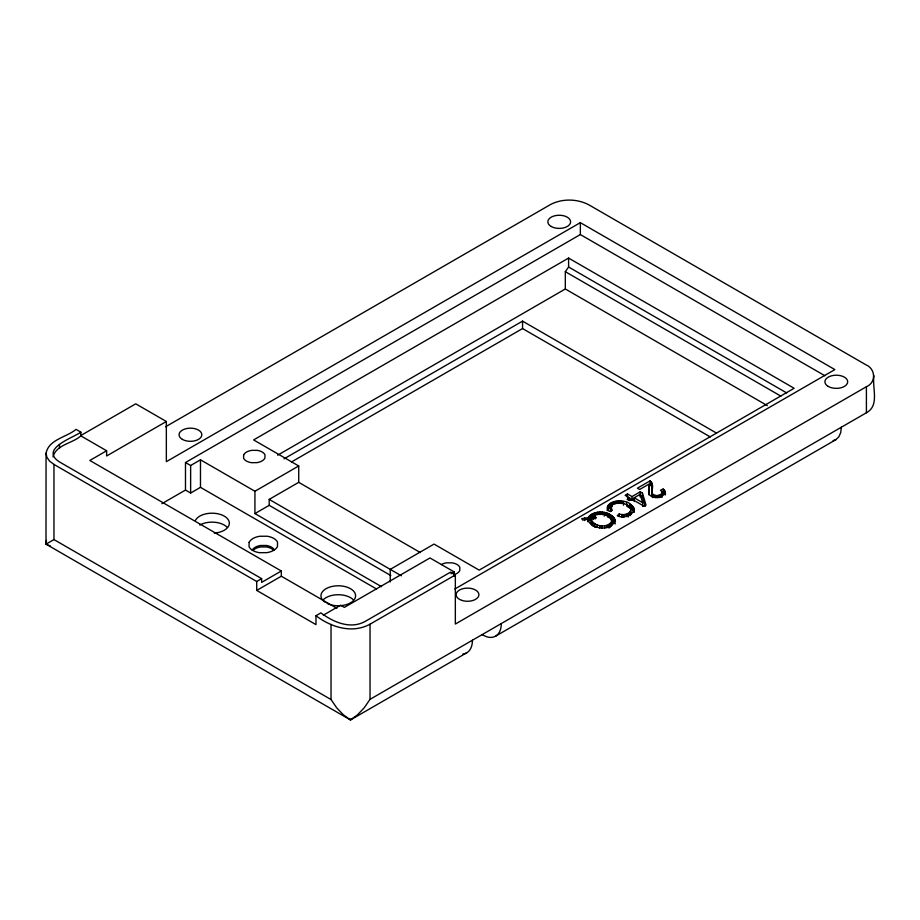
<?xml version="1.0" encoding="UTF-8"?>
<svg xmlns="http://www.w3.org/2000/svg" width="920" height="920" viewBox="0 0 920 920"><rect width="100%" height="100%" fill="white"/><g stroke="black" fill="none" stroke-linecap="round" stroke-linejoin="round"><path stroke-width="1.38" d="M472.431 640.216A27.531 15.893 60 0 1 466.808 652.774L350.485 719.946L46 544.145L46.057 453.215C48.748 439.334 66.723 437.276 76.026 429.375L80.856 432.159L80.856 435.884L106.628 450.765L106.628 455.975L166.347 421.498L166.347 461.667L580.347 222.651L834.865 369.587L454.825 589.007M630.844 509.174C630.786 514.476 623.162 515.499 619.16 513.969L617.262 515.74C623.944 519.834 640.665 512.083 630.959 504.7C625.428 498.007 602.37 500.284 609.178 511.44L612.329 510.358C606.464 500.503 628.889 500.974 630.844 509.174L630.821 514.326L629.958 515.74L629.958 512.014M630.821 514.326L630.844 512.9M46.057 453.215L46.931 457.332L49.622 461.161L53.958 464.428L53.958 539.58L331.027 699.545L336.709 707.836L343.332 714.782L350.485 719.946L350.554 718.865M648.726 494.799L649.002 484.081L639.676 489.463L637.433 488.163L650.003 480.918C655.408 484.759 650.106 492.51 652.625 497.547L651.843 490.59L652.395 485.875M648.715 494.373L649.279 485.38M50.565 546.146L46 544.145L46.448 540.408M841.351 427.225L840.707 432.618L838.787 436.897L835.739 439.76L495.684 636.111A27.037 15.605 60 0 1 487.094 636.916L482.137 634.8M611.765 520.605L611.616 525.377C614.594 514.728 597.655 510.393 591.629 517.304L591.629 519.788M165.554 426.788L550.678 204.435C562.419 198.421 577.093 198.731 588.754 204.769L865.823 364.734C875.598 368.69 876.449 382.524 866.41 386.722L455.342 624.047L455.342 574.942L450.512 572.148L365.205 621.403C350.393 629.671 333.224 622.115 320.896 612.869L315.985 615.71L315.985 624.634L256.714 590.421L256.714 581.497L53.958 464.428M53.015 456.895C56.016 444.671 72.645 443.382 80.856 435.884M610.696 510.841L611.409 509.381M591.629 517.304L595.206 516.499L596.424 517.903L591.019 518.926C593.388 526.642 607.246 528.724 611.616 521.663M652.625 493.822C654.902 497.938 666.195 494.109 660.502 490.256L663.147 489.014C671.519 497.363 646.806 501.837 648.715 490.659M588.098 517.638C594.205 509.105 611.168 510.393 615.089 520.306C611.673 531.507 590.801 529.909 587.673 519.248L582.682 520.087L581.681 518.65L588.098 517.638L588.098 521.364L592.917 517.304L592.917 513.578M874 375.797C871.861 387.63 879.922 405.536 866.41 412.758L370.035 699.338L364.297 707.698L357.627 714.713L350.485 719.946M277.667 455.193L565.317 288.983L565.317 271.688L568.594 267.007L568.594 258.083L794.121 388.274L479.147 570.124L434.033 544.088L390.241 569.376L390.241 581.934M612.237 502.435L612.237 506.149L607.671 509.76L607.671 506.034M80.856 432.159C73.588 437.632 39.422 448.672 59.202 461.771L261.636 578.645L261.636 582.371L281.325 571.009L281.325 576.219L336.881 608.293M53.958 539.58L46 544.145M81.006 435.424L135.746 403.822L166.347 421.498M106.628 450.765L89.838 460.46L281.325 571.009M161.862 503.688L185.483 490.061L185.483 462.53L580.347 234.554L824.929 375.762M185.483 462.53L190.636 465.508L200.48 459.816L254.932 491.257L298.724 465.968L298.724 482.333L420.382 552.575M568.594 258.083L253.621 439.921L298.724 465.968M185.483 490.061L190.636 493.028L200.48 487.347L376.498 588.972M284.027 458.838L522.548 321.126L716.53 433.113M291.479 461.966L522.548 328.566L710.309 436.966M390.85 575.575L269.203 505.333L269.203 499.387L298.724 482.333M254.932 491.257L254.932 513.578L269.203 505.333M256.714 581.497L261.636 578.645M256.714 590.421L281.325 576.219M323.357 615.169L340.584 605.222L344.356 607.395L429.985 557.957L454.147 571.906L454.147 576.161M451.007 573.723L454.147 571.906M315.985 615.71C331.05 627.313 352.348 633.926 370.035 624.185L455.342 574.942M629.671 497.904L627.106 499.387L629.245 500.618L631.81 499.134L644.126 506.253L646.035 505.149L642.39 493.028L640.251 491.797L632.005 496.558L627.452 493.925L625.117 495.282L629.671 497.904L629.671 500.388M634.144 501.515L634.144 497.789L640.09 494.35L642.712 502.734L642.712 506.46M627.452 493.925L627.452 497.651L632.005 500.273L634.363 498.916M833.094 440.599L835.739 439.76M626.704 506.172L632.086 509.323L634.053 512.164L634.053 508.438M568.594 267.007L786.681 392.921M565.317 271.688L780.919 396.163M565.317 288.983L767.291 405.593M645.219 506.172L642.39 496.754L640.251 495.512L640.251 491.797M634.144 497.789L642.712 502.734M269.203 499.387L401.373 575.805M254.932 513.578L381.547 586.684M615.089 524.02L613.755 521.077L610.455 518.431L610.455 514.717M652.395 489.589L651.992 486.818L650.003 484.633L650.003 480.918M664.918 490.716L664.918 494.431L663.147 492.729L663.147 489.014M661.836 495.052L662.273 496.179M591.019 518.926L591.894 525.067L591.894 521.352M611.765 524.319L611.49 519.512M649.002 487.796L649.279 489.095M866.41 386.722L866.41 412.758M665.321 491.579L665.379 494.925M664.194 489.865L664.194 493.58M662.17 491.889L662.17 496.754M661.859 493.58L661.859 497.306M660.594 494.603L660.594 497.087M658.904 495.305L658.904 497.777M657.053 495.546L657.053 498.03M655.247 495.362L655.247 497.846M653.717 494.764L653.717 497.248M652.337 484.357L652.337 488.072M651.992 483.103L651.992 486.818M652.165 487.772L652.165 491.498M652.004 492.522L652.004 496.236M651.843 490.59L651.843 494.316M651.348 482.011L651.348 485.725M650.773 481.424L650.773 485.139M648.98 488.313L648.98 492.039M642.39 493.028L642.39 496.754M640.09 494.35L640.09 496.834M634.213 509.392L634.213 511.876M633.638 507.472L633.638 511.198M632.983 506.529L632.983 510.243M632.086 505.597L632.086 509.323M632.005 496.558L632.005 500.273M630.959 504.7L630.959 508.426M630.499 511.324L630.499 515.05M629.591 503.826L629.591 507.553M628.21 513.325L628.21 517.051M626.704 502.458L626.704 504.93M626.221 514.199L626.221 516.683M624.094 514.613L624.094 517.086M623.495 501.469L623.495 505.195M622.955 514.636L622.955 517.12M621.817 501.147L621.817 503.631M621.759 514.544L621.759 517.017M620.16 500.974L620.16 503.458M619.16 513.969L619.16 516.453M618.539 500.951L618.539 503.424M616.94 501.066L616.94 503.55M615.353 501.354L615.353 503.826M614.894 519.317L614.894 523.043M614.433 518.328L614.433 522.054M613.789 501.803L613.789 504.286M613.755 517.362L613.755 521.077M612.858 516.43L612.858 520.156M611.765 515.545L611.765 519.271M610.972 508.714L610.972 511.186M611.11 522.64L611.11 526.366M610.926 506.368L610.926 510.094M610.696 503.228L610.696 511.623M610.247 523.56L610.247 527.286M609.362 504.114L609.362 507.84M609.005 513.958L609.005 517.684M609.017 524.411L609.017 528.126M608.361 505.046L608.361 508.772M607.487 513.325L607.487 517.051M607.292 507.069L607.246 510.623M606.993 525.308L606.993 527.781M605.9 512.819L605.9 515.303M604.67 525.814L604.67 528.298M604.244 512.44L604.244 516.154M602.554 512.187L602.554 514.659M602.197 525.918L602.197 528.402M600.863 512.072L600.863 514.556M599.702 525.596L599.702 528.08M599.184 512.106L599.184 514.591M597.505 512.279L597.505 514.763M597.241 524.86L597.241 527.332M595.884 512.589L595.884 515.073M595.206 516.499L595.206 518.972M594.883 523.721L594.883 527.436M594.355 513.026L594.355 515.51M593.504 516.982L593.504 519.466M593.124 522.537L593.124 526.263M591.583 514.268L591.583 517.983M591.192 520.145L591.192 523.871M590.41 515.028L590.41 518.753M589.432 515.844L589.432 519.57M588.662 516.718L588.662 520.433M587.673 519.248L587.673 521.721M584.672 518.017L584.672 520.501M580.347 222.651L580.347 234.554M522.548 321.126L522.548 328.566M370.035 624.185L370.035 699.338M331.027 624.393L331.027 699.545M200.48 459.816L200.48 487.347M190.636 465.508L190.636 493.028M59.466 444.509L59.466 448.235M252.218 550.24A11.776 6.796 0 0 1 260.429 545.502L266.374 545.468A11.224 6.474 0 0 1 274.424 550.114M454.56 574.494A11.304 6.532 0 0 0 459.758 570.596L459.816 567.295A10.775 6.221 0 0 0 452.088 562.833L446.372 562.867A11.304 6.532 0 0 0 441.393 564.535M501.296 623.553A27.531 15.893 60 0 1 495.684 636.111M466.808 652.774A27.037 15.605 60 0 1 462.841 654.028M273.309 549.999A11.224 6.474 0 0 0 266.374 546.94L260.429 546.974A11.776 6.796 0 0 0 253.402 550.102M323.299 599.713A17.319 9.993 0 0 1 353.28 599.713M199.789 525.055A17.319 9.993 0 0 1 227.021 527.125M325.024 602.209A17.319 9.993 0 0 1 334.293 586.051A17.319 9.993 0 0 1 355.131 598.092A17.319 9.993 0 0 1 327.152 603.439M195.304 520.605A17.319 9.993 0 0 1 214.291 513.279A17.319 9.993 0 0 1 229.344 523.192A17.319 9.993 0 0 1 214.291 533.106M243.65 454.917L243.593 458.217A10.775 6.221 0 0 0 251.332 462.679L257.036 462.645A11.304 6.532 0 0 0 264.914 458.102L264.971 454.802A10.775 6.221 0 0 0 257.232 450.34L251.528 450.374A11.304 6.532 0 0 0 243.65 454.917M249.124 542.328L249.055 546.733A14.363 8.291 0 0 0 259.359 552.678L266.972 552.644A15.076 8.705 0 0 0 277.472 546.583L277.541 542.179A14.363 8.291 0 0 0 267.237 536.233L259.624 536.268A15.076 8.705 0 0 0 249.124 542.328M182.39 439.392A11.385 6.578 0 0 0 201.445 436.436A11.385 6.578 0 0 0 187.496 428.386A11.385 6.578 0 0 0 182.39 439.392M461.817 600.392A11.385 6.578 0 0 0 478.906 594.699A11.385 6.578 0 0 0 461.817 589.007A11.385 6.578 0 0 0 461.817 600.392M828.241 386.434A11.385 6.578 0 0 0 847.297 383.49A11.385 6.578 0 0 0 833.347 375.429A11.385 6.578 0 0 0 828.241 386.434M551.172 226.469A11.385 6.578 0 0 0 570.227 223.525A11.385 6.578 0 0 0 556.278 215.475A11.385 6.578 0 0 0 551.172 226.469"/></g></svg>
